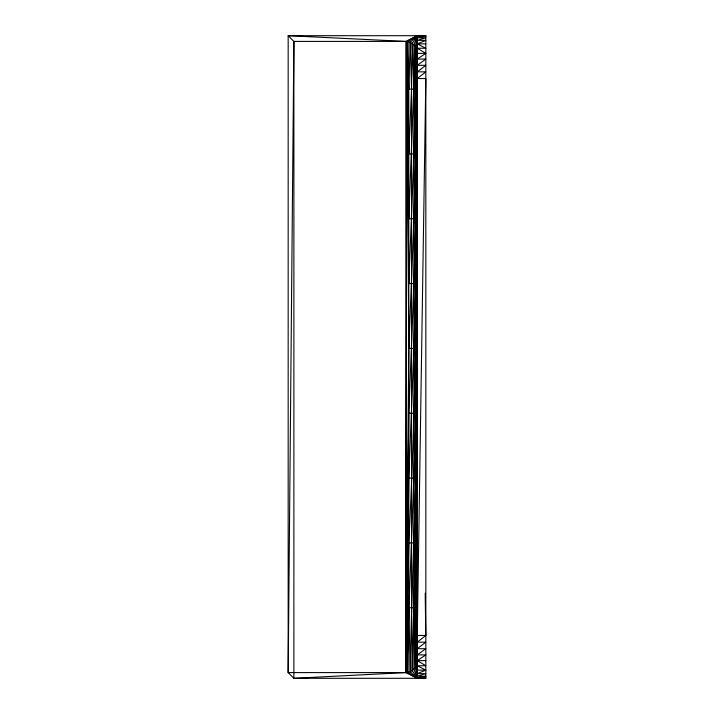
<?xml version="1.0" encoding="UTF-8"?>
<svg xmlns="http://www.w3.org/2000/svg" width="714" height="714" viewBox="0 0 714 714"><rect width="100%" height="100%" fill="white"/><g stroke="black" fill="none" stroke-linecap="round" stroke-linejoin="round"><path stroke-width="1.07" d="M425.178 593.138L425.83 635.46L417.262 642.163L425.83 642.163L417.262 648.696L425.83 648.696L417.262 654.908L425.83 654.908L417.262 660.637L425.83 665.751L417.262 665.751L425.83 670.116L417.262 673.632L425.83 673.632L417.262 676.203L425.83 676.203L417.262 677.773L425.83 677.773L417.262 678.3L405.838 672.588L408.792 348.432L413.915 218.77L415.735 153.938L417.262 52.836L417.038 663.395C416.048 668.599 411.13 672.633 405.838 672.588L293.882 678.3L288.17 672.588L288.17 35.7L425.83 35.7L425.83 678.3L293.882 678.3L293.882 41.412L288.17 35.7L405.838 41.412C411.933 41.314 417.36 46.731 417.262 52.836L417.038 663.395L417.262 661.164M417.056 664.457L417.262 678.3L408.069 672.365L408.792 607.757L408.792 89.107L406.953 41.466L408.792 348.432L416.869 348.432C415.994 456.532 409.8 564.488 406.953 672.534L417.262 678.3L417.262 35.7L405.838 41.412L293.882 41.412L288.17 672.588L405.838 672.588L406.953 41.466L417.262 35.7L422.617 36.03M405.838 672.588L408.792 478.094L413.915 348.432L415.735 283.601L416.869 218.77L417.262 52.836L416.869 153.938L415.735 218.77L413.915 283.601L408.792 413.263L405.838 672.588L408.792 607.757L416.869 607.757L417.038 663.395L416.869 542.926L408.792 542.926L405.838 672.588L405.838 41.412M408.792 542.926C417.101 379.696 418.047 216.244 417.262 52.836M417.038 50.605L416.396 665.537L417.262 678.3L410.211 671.722L408.792 607.757M417.056 49.543L417.262 35.7L412.183 43.34L411.55 89.107L411.55 607.757L412.183 670.66L417.262 678.3L415.334 667.51L415.334 46.49L417.262 35.7L408.069 41.635L408.792 89.107L416.869 89.107L416.396 48.463L417.262 35.7L410.211 42.278L408.792 89.107M416.396 48.463L413.915 153.938L408.792 283.601L416.869 283.601M416.869 542.926L415.735 607.757L416.396 665.537M410.211 671.722C411.559 585.542 416.191 499.452 416.869 413.263L408.792 413.263M412.183 670.66L416.869 478.094L408.792 478.094M416.869 218.77L408.792 218.77L415.334 46.49M416.869 153.938L408.792 153.938L411.55 89.107L410.211 42.278M417.262 35.7L413.915 44.759L413.915 669.241L417.262 678.3M425.83 35.7L417.262 36.227L425.83 36.227L417.262 37.797L425.83 37.797L417.262 40.368L425.83 40.368L417.262 43.884L425.83 48.249L417.262 48.249L425.83 53.363L417.262 59.092L425.83 59.092L417.262 65.304L425.83 65.304L417.262 71.837L425.83 71.837L417.262 78.54L425.83 78.54L417.262 635.46L425.83 635.46M417.262 43.884L425.83 43.884M417.262 53.363L425.83 53.363M417.262 660.637L425.83 660.637M417.262 670.116L425.83 670.116M420.475 677.97L425.83 678.3M412.183 43.34L413.915 89.107M413.915 607.757L415.334 667.51M408.792 283.601L406.953 41.466L408.792 153.938M406.953 41.466L408.792 218.77"/></g></svg>
